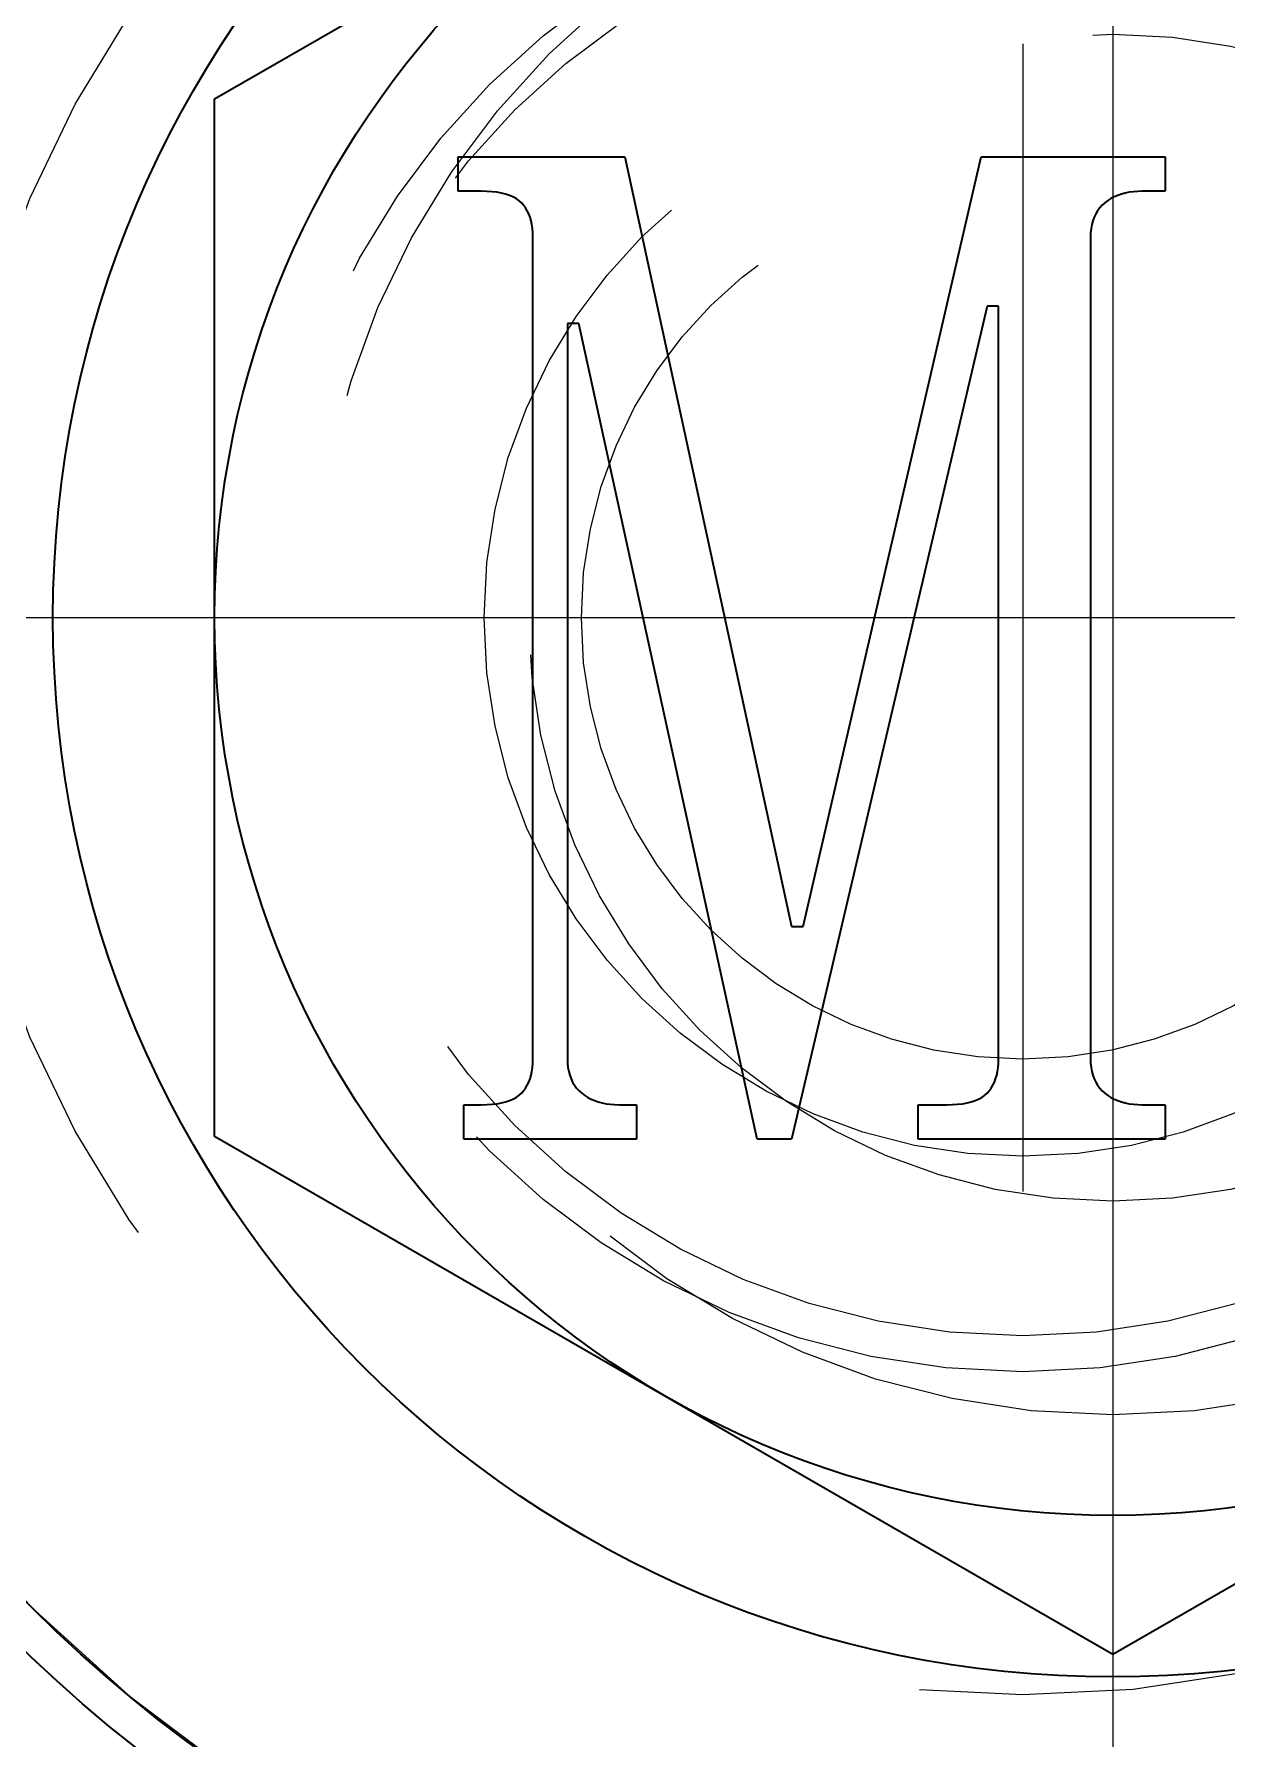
# Model space of a CAD drawing. Header units: millimetres. Extents: x 7914 to 16415, y -883 to 305.
# Drawn here: x 8306.22 to 8312.86, y -72.19 to -62.69 of the extents above; entities that cross this region are included whole.
import ezdxf

# ---------------------------------------------------------------- set-up
doc = ezdxf.new("R2010")
doc.units = ezdxf.units.MM
for name, pattern in [('CENTER-HOKUTO', [23, 20, -1, 1, -1]), ('DASHSPACE', [30, 12, -18]), ('HIDDEN-HOKUTO', [3.8, 2.5, -1.3])]:
    doc.linetypes.add(name, pattern=pattern)
doc.layers.add('AM_7', color=2, linetype='CENTER-HOKUTO', lineweight=30)
doc.layers.add('AM_HID', color=1, linetype='HIDDEN-HOKUTO', lineweight=25)

msp = doc.modelspace()

# ---------------------------------------------------------------- linework, layer by layer
at = {"color": 7, "lineweight": 35, "ltscale": 0.144319}
for p, q in [((8307.2233, -63.0544), (8312.2233, -60.1691)), ((8312.2233, -71.7191), (8307.2233, -68.8339)), ((8317.2233, -68.8339), (8312.2233, -71.7191))]:
    msp.add_line(p, q, dxfattribs=at)
at = {"color": 7, "lineweight": 35, "ltscale": 0.072243}
for p, q in [((8307.2233, -65.9441), (8307.2233, -63.0544)), ((8307.2233, -68.8339), (8307.2233, -65.9441))]:
    msp.add_line(p, q, dxfattribs=at)
at = {"color": 7, "lineweight": 35, "ltscale": 0.0048}
for p, q in [((8308.5792, -63.5688), (8308.5792, -63.3768)), ((8312.5152, -63.3768), (8312.5152, -63.5688)), ((8308.6112, -68.8489), (8308.6112, -68.6568)), ((8309.5712, -68.6568), (8309.5712, -68.8489)), ((8311.1392, -68.8489), (8311.1392, -68.6568)), ((8312.5152, -68.6568), (8312.5152, -68.8489))]:
    msp.add_line(p, q, dxfattribs=at)
at = {"color": 7, "lineweight": 35, "ltscale": 0.023199}
msp.add_line((8308.5792, -63.3768), (8309.5072, -63.3768), dxfattribs=at)
at = {"color": 7, "lineweight": 35, "ltscale": 0.109682}
msp.add_line((8309.5072, -63.3768), (8310.4352, -67.6648), dxfattribs=at)
at = {"color": 7, "lineweight": 35, "ltscale": 0.110031}
msp.add_line((8310.4992, -67.6648), (8311.4912, -63.3768), dxfattribs=at)
at = {"color": 7, "lineweight": 35, "ltscale": 0.0256}
msp.add_line((8311.4912, -63.3768), (8312.5152, -63.3768), dxfattribs=at)
at = {"color": 7, "lineweight": 35, "ltscale": 0.003199}
for p, q in [((8308.7072, -63.5688), (8308.5792, -63.5688)), ((8312.3872, -68.6568), (8312.5152, -68.6568))]:
    msp.add_line(p, q, dxfattribs=at)
at = {"color": 7, "lineweight": 35, "ltscale": 0.000776838}
msp.add_line((8308.7383, -63.5695), (8308.7072, -63.5688), dxfattribs=at)
at = {"color": 7, "lineweight": 35, "ltscale": 0.000728719}
msp.add_line((8308.7673, -63.5714), (8308.7383, -63.5695), dxfattribs=at)
at = {"color": 7, "lineweight": 35, "ltscale": 0.000685152}
msp.add_line((8308.7946, -63.5746), (8308.7673, -63.5714), dxfattribs=at)
at = {"color": 7, "lineweight": 35, "ltscale": 0.000641592}
msp.add_line((8308.8198, -63.5791), (8308.7946, -63.5746), dxfattribs=at)
at = {"color": 7, "lineweight": 35, "ltscale": 0.000601197}
for p, q in [((8308.8432, -63.5849), (8308.8198, -63.5791)), ((8308.8199, -68.6466), (8308.8432, -68.6409))]:
    msp.add_line(p, q, dxfattribs=at)
at = {"color": 7, "lineweight": 35, "ltscale": 0.000565285}
msp.add_line((8308.8647, -63.5919), (8308.8432, -63.5849), dxfattribs=at)
at = {"color": 7, "lineweight": 35, "ltscale": 0.000529848}
msp.add_line((8308.8842, -63.6002), (8308.8647, -63.5919), dxfattribs=at)
at = {"color": 7, "lineweight": 35, "ltscale": 0.000501179}
msp.add_line((8308.9018, -63.6098), (8308.8842, -63.6002), dxfattribs=at)
at = {"color": 7, "lineweight": 35, "ltscale": 0.000477895}
msp.add_line((8308.9175, -63.6207), (8308.9018, -63.6098), dxfattribs=at)
at = {"color": 7, "lineweight": 35, "ltscale": 0.00045891}
for p, q in [((8308.9312, -63.6329), (8308.9175, -63.6207)), ((8308.9175, -68.605), (8308.9312, -68.5929)), ((8311.5095, -68.605), (8311.5232, -68.5929))]:
    msp.add_line(p, q, dxfattribs=at)
at = {"color": 7, "lineweight": 35, "ltscale": 0.000511798}
msp.add_line((8312.1957, -63.6207), (8312.1792, -63.6329), dxfattribs=at)
at = {"color": 7, "lineweight": 35, "ltscale": 0.000514181}
msp.add_line((8312.2131, -63.6098), (8312.1957, -63.6207), dxfattribs=at)
at = {"color": 7, "lineweight": 35, "ltscale": 0.000518689}
for p, q in [((8312.2315, -63.6002), (8312.2131, -63.6098)), ((8312.2131, -68.6159), (8312.2315, -68.6255))]:
    msp.add_line(p, q, dxfattribs=at)
at = {"color": 7, "lineweight": 35, "ltscale": 0.000527041}
msp.add_line((8312.2509, -63.5919), (8312.2315, -63.6002), dxfattribs=at)
at = {"color": 7, "lineweight": 35, "ltscale": 0.000537814}
msp.add_line((8312.2712, -63.5849), (8312.2509, -63.5919), dxfattribs=at)
at = {"color": 7, "lineweight": 35, "ltscale": 0.000550972}
msp.add_line((8312.2925, -63.5791), (8312.2712, -63.5849), dxfattribs=at)
at = {"color": 7, "lineweight": 35, "ltscale": 0.00056663}
msp.add_line((8312.3147, -63.5746), (8312.2925, -63.5791), dxfattribs=at)
at = {"color": 7, "lineweight": 35, "ltscale": 0.000585238}
msp.add_line((8312.3379, -63.5714), (8312.3147, -63.5746), dxfattribs=at)
at = {"color": 7, "lineweight": 35, "ltscale": 0.000606218}
msp.add_line((8312.3621, -63.5695), (8312.3379, -63.5714), dxfattribs=at)
at = {"color": 7, "lineweight": 35, "ltscale": 0.000628866}
msp.add_line((8312.3872, -63.5688), (8312.3621, -63.5695), dxfattribs=at)
at = {"color": 7, "lineweight": 35, "ltscale": 0.0032}
msp.add_line((8312.5152, -63.5688), (8312.3872, -63.5688), dxfattribs=at)
at = {"color": 7, "lineweight": 35, "ltscale": 0.000452651}
msp.add_line((8308.9434, -63.6463), (8308.9312, -63.6329), dxfattribs=at)
at = {"color": 7, "lineweight": 35, "ltscale": 0.000458233}
msp.add_line((8308.9543, -63.661), (8308.9434, -63.6463), dxfattribs=at)
at = {"color": 7, "lineweight": 35, "ltscale": 0.000465409}
msp.add_line((8308.9638, -63.677), (8308.9543, -63.661), dxfattribs=at)
at = {"color": 7, "lineweight": 35, "ltscale": 0.00047943}
msp.add_line((8308.9722, -63.6943), (8308.9638, -63.677), dxfattribs=at)
at = {"color": 7, "lineweight": 35, "ltscale": 0.000496219}
for p, q in [((8308.9792, -63.7128), (8308.9722, -63.6943)), ((8311.5642, -68.5314), (8311.5712, -68.5128))]:
    msp.add_line(p, q, dxfattribs=at)
at = {"color": 7, "lineweight": 35, "ltscale": 0.000517915}
msp.add_line((8308.985, -63.7327), (8308.9792, -63.7128), dxfattribs=at)
at = {"color": 7, "lineweight": 35, "ltscale": 0.00052928}
msp.add_line((8312.1192, -63.7128), (8312.112, -63.7327), dxfattribs=at)
at = {"color": 7, "lineweight": 35, "ltscale": 0.000513276}
for p, q in [((8312.128, -63.6943), (8312.1192, -63.7128)), ((8309.2072, -68.5128), (8309.216, -68.5314)), ((8312.1192, -68.5128), (8312.128, -68.5314))]:
    msp.add_line(p, q, dxfattribs=at)
at = {"color": 7, "lineweight": 35, "ltscale": 0.000504139}
msp.add_line((8312.1384, -63.677), (8312.128, -63.6943), dxfattribs=at)
at = {"color": 7, "lineweight": 35, "ltscale": 0.000499115}
msp.add_line((8312.1504, -63.661), (8312.1384, -63.677), dxfattribs=at)
at = {"color": 7, "lineweight": 35, "ltscale": 0.000501057}
msp.add_line((8312.164, -63.6463), (8312.1504, -63.661), dxfattribs=at)
at = {"color": 7, "lineweight": 35, "ltscale": 0.00050757}
msp.add_line((8312.1792, -63.6329), (8312.164, -63.6463), dxfattribs=at)
at = {"color": 7, "lineweight": 35, "ltscale": 0.000538673}
msp.add_line((8308.9894, -63.7538), (8308.985, -63.7327), dxfattribs=at)
at = {"color": 7, "lineweight": 35, "ltscale": 0.000566562}
msp.add_line((8308.9927, -63.7762), (8308.9894, -63.7538), dxfattribs=at)
at = {"color": 7, "lineweight": 35, "ltscale": 0.000593928}
for p, q in [((8308.9945, -63.7999), (8308.9927, -63.7762)), ((8311.5847, -68.4495), (8311.5866, -68.4258))]:
    msp.add_line(p, q, dxfattribs=at)
at = {"color": 7, "lineweight": 35, "ltscale": 0.000623527}
msp.add_line((8308.9952, -63.8248), (8308.9945, -63.7999), dxfattribs=at)
at = {"color": 7, "lineweight": 35, "ltscale": 0.000623662}
msp.add_line((8312.1, -63.7999), (8312.0992, -63.8248), dxfattribs=at)
at = {"color": 7, "lineweight": 35, "ltscale": 0.000595101}
msp.add_line((8312.1024, -63.7762), (8312.1, -63.7999), dxfattribs=at)
at = {"color": 7, "lineweight": 35, "ltscale": 0.000569598}
msp.add_line((8312.1064, -63.7538), (8312.1024, -63.7762), dxfattribs=at)
at = {"color": 7, "lineweight": 35, "ltscale": 0.000545171}
msp.add_line((8312.112, -63.7327), (8312.1064, -63.7538), dxfattribs=at)
at = {"color": 7, "lineweight": 35, "ltscale": 0.1144}
for p, q in [((8308.9952, -68.4009), (8308.9952, -63.8248)), ((8312.0992, -63.8248), (8312.0992, -68.4009))]:
    msp.add_line(p, q, dxfattribs=at)
at = {"color": 7, "lineweight": 35, "ltscale": 0.119146}
msp.add_line((8311.5232, -64.2088), (8310.4352, -68.8489), dxfattribs=at)
at = {"color": 7, "lineweight": 35, "ltscale": 0.001601}
msp.add_line((8311.5872, -64.2088), (8311.5232, -64.2088), dxfattribs=at)
at = {"color": 7, "lineweight": 35, "ltscale": 0.1048}
msp.add_line((8311.5872, -68.4009), (8311.5872, -64.2088), dxfattribs=at)
at = {"color": 7, "lineweight": 35, "ltscale": 0.001599}
for p, q in [((8309.2512, -64.3048), (8309.1872, -64.3048)), ((8310.4352, -67.6648), (8310.4992, -67.6648))]:
    msp.add_line(p, q, dxfattribs=at)
at = {"color": 7, "lineweight": 35, "ltscale": 0.102401}
msp.add_line((8309.1872, -64.3048), (8309.1872, -68.4009), dxfattribs=at)
at = {"color": 7, "lineweight": 35, "ltscale": 0.116276}
msp.add_line((8310.2432, -68.8489), (8309.2512, -64.3048), dxfattribs=at)
at = {"color": 7, "lineweight": 35, "ltscale": 0.000564188}
msp.add_line((8308.9894, -68.4718), (8308.9927, -68.4495), dxfattribs=at)
at = {"color": 7, "lineweight": 35, "ltscale": 0.000593989}
msp.add_line((8308.9927, -68.4495), (8308.9946, -68.4258), dxfattribs=at)
at = {"color": 7, "lineweight": 35, "ltscale": 0.000624271}
msp.add_line((8308.9946, -68.4258), (8308.9952, -68.4009), dxfattribs=at)
at = {"color": 7, "lineweight": 35, "ltscale": 0.0006244}
msp.add_line((8309.1872, -68.4009), (8309.188, -68.4258), dxfattribs=at)
at = {"color": 7, "lineweight": 35, "ltscale": 0.000595024}
for p, q in [((8309.188, -68.4258), (8309.1904, -68.4495)), ((8312.1, -68.4258), (8312.1024, -68.4495))]:
    msp.add_line(p, q, dxfattribs=at)
at = {"color": 7, "lineweight": 35, "ltscale": 0.000567344}
for p, q in [((8309.1904, -68.4495), (8309.1944, -68.4718)), ((8312.1024, -68.4495), (8312.1064, -68.4718))]:
    msp.add_line(p, q, dxfattribs=at)
at = {"color": 7, "lineweight": 35, "ltscale": 0.00056408}
msp.add_line((8311.5815, -68.4718), (8311.5847, -68.4495), dxfattribs=at)
at = {"color": 7, "lineweight": 35, "ltscale": 0.00062431}
msp.add_line((8311.5866, -68.4258), (8311.5872, -68.4009), dxfattribs=at)
at = {"color": 7, "lineweight": 35, "ltscale": 0.00062445}
msp.add_line((8312.0992, -68.4009), (8312.1, -68.4258), dxfattribs=at)
at = {"color": 7, "lineweight": 35, "ltscale": 0.000465671}
msp.add_line((8308.9543, -68.5647), (8308.9638, -68.5487), dxfattribs=at)
at = {"color": 7, "lineweight": 35, "ltscale": 0.000480449}
msp.add_line((8308.9638, -68.5487), (8308.9722, -68.5314), dxfattribs=at)
at = {"color": 7, "lineweight": 35, "ltscale": 0.000495948}
msp.add_line((8308.9722, -68.5314), (8308.9792, -68.5128), dxfattribs=at)
at = {"color": 7, "lineweight": 35, "ltscale": 0.000515717}
msp.add_line((8308.9792, -68.5128), (8308.985, -68.493), dxfattribs=at)
at = {"color": 7, "lineweight": 35, "ltscale": 0.00054107}
msp.add_line((8308.985, -68.493), (8308.9894, -68.4718), dxfattribs=at)
at = {"color": 7, "lineweight": 35, "ltscale": 0.000547774}
msp.add_line((8309.1944, -68.4718), (8309.2, -68.493), dxfattribs=at)
at = {"color": 7, "lineweight": 35, "ltscale": 0.000526869}
for p, q in [((8309.2, -68.493), (8309.2072, -68.5128)), ((8312.112, -68.493), (8312.1192, -68.5128))]:
    msp.add_line(p, q, dxfattribs=at)
at = {"color": 7, "lineweight": 35, "ltscale": 0.0005044}
msp.add_line((8309.216, -68.5314), (8309.2264, -68.5487), dxfattribs=at)
at = {"color": 7, "lineweight": 35, "ltscale": 0.000500183}
for p, q in [((8309.2264, -68.5487), (8309.2384, -68.5647)), ((8312.1384, -68.5487), (8312.1504, -68.5647))]:
    msp.add_line(p, q, dxfattribs=at)
at = {"color": 7, "lineweight": 35, "ltscale": 0.000466063}
msp.add_line((8311.5463, -68.5647), (8311.5559, -68.5487), dxfattribs=at)
at = {"color": 7, "lineweight": 35, "ltscale": 0.000480118}
msp.add_line((8311.5559, -68.5487), (8311.5642, -68.5314), dxfattribs=at)
at = {"color": 7, "lineweight": 35, "ltscale": 0.000515504}
msp.add_line((8311.5712, -68.5128), (8311.577, -68.493), dxfattribs=at)
at = {"color": 7, "lineweight": 35, "ltscale": 0.000541386}
msp.add_line((8311.577, -68.493), (8311.5815, -68.4718), dxfattribs=at)
at = {"color": 7, "lineweight": 35, "ltscale": 0.000547578}
msp.add_line((8312.1064, -68.4718), (8312.112, -68.493), dxfattribs=at)
at = {"color": 7, "lineweight": 35, "ltscale": 0.000504793}
msp.add_line((8312.128, -68.5314), (8312.1384, -68.5487), dxfattribs=at)
at = {"color": 7, "lineweight": 35, "ltscale": 0.00072938}
msp.add_line((8308.7383, -68.6562), (8308.7674, -68.6543), dxfattribs=at)
at = {"color": 7, "lineweight": 35, "ltscale": 0.000684573}
for p, q in [((8308.7674, -68.6543), (8308.7946, -68.651)), ((8311.3594, -68.6543), (8311.3865, -68.651))]:
    msp.add_line(p, q, dxfattribs=at)
at = {"color": 7, "lineweight": 35, "ltscale": 0.000642079}
for p, q in [((8308.7946, -68.651), (8308.8199, -68.6466)), ((8311.3865, -68.651), (8311.4118, -68.6466))]:
    msp.add_line(p, q, dxfattribs=at)
at = {"color": 7, "lineweight": 35, "ltscale": 0.000565047}
msp.add_line((8308.8432, -68.6409), (8308.8647, -68.6338), dxfattribs=at)
at = {"color": 7, "lineweight": 35, "ltscale": 0.000529746}
for p, q in [((8308.8647, -68.6338), (8308.8842, -68.6255)), ((8311.4567, -68.6338), (8311.4761, -68.6255))]:
    msp.add_line(p, q, dxfattribs=at)
at = {"color": 7, "lineweight": 35, "ltscale": 0.000501849}
for p, q in [((8308.8842, -68.6255), (8308.9018, -68.6159)), ((8311.4761, -68.6255), (8311.4938, -68.6159))]:
    msp.add_line(p, q, dxfattribs=at)
at = {"color": 7, "lineweight": 35, "ltscale": 0.000476398}
msp.add_line((8308.9018, -68.6159), (8308.9175, -68.605), dxfattribs=at)
at = {"color": 7, "lineweight": 35, "ltscale": 0.000454295}
msp.add_line((8308.9312, -68.5929), (8308.9434, -68.5794), dxfattribs=at)
at = {"color": 7, "lineweight": 35, "ltscale": 0.000457619}
for p, q in [((8308.9434, -68.5794), (8308.9543, -68.5647)), ((8311.5354, -68.5794), (8311.5463, -68.5647))]:
    msp.add_line(p, q, dxfattribs=at)
at = {"color": 7, "lineweight": 35, "ltscale": 0.000501014}
msp.add_line((8309.2384, -68.5647), (8309.252, -68.5794), dxfattribs=at)
at = {"color": 7, "lineweight": 35, "ltscale": 0.00050801}
msp.add_line((8309.252, -68.5794), (8309.2672, -68.5929), dxfattribs=at)
at = {"color": 7, "lineweight": 35, "ltscale": 0.000511184}
for p, q in [((8309.2672, -68.5929), (8309.2837, -68.605)), ((8312.1792, -68.5929), (8312.1957, -68.605))]:
    msp.add_line(p, q, dxfattribs=at)
at = {"color": 7, "lineweight": 35, "ltscale": 0.000514668}
msp.add_line((8309.2837, -68.605), (8309.3012, -68.6159), dxfattribs=at)
at = {"color": 7, "lineweight": 35, "ltscale": 0.000518013}
msp.add_line((8309.3012, -68.6159), (8309.3195, -68.6255), dxfattribs=at)
at = {"color": 7, "lineweight": 35, "ltscale": 0.000527644}
msp.add_line((8309.3195, -68.6255), (8309.3389, -68.6338), dxfattribs=at)
at = {"color": 7, "lineweight": 35, "ltscale": 0.000536843}
for p, q in [((8309.3389, -68.6338), (8309.3592, -68.6409)), ((8312.2509, -68.6338), (8312.2712, -68.6409))]:
    msp.add_line(p, q, dxfattribs=at)
at = {"color": 7, "lineweight": 35, "ltscale": 0.000551709}
for p, q in [((8309.3592, -68.6409), (8309.3805, -68.6466)), ((8312.2712, -68.6409), (8312.2925, -68.6466))]:
    msp.add_line(p, q, dxfattribs=at)
at = {"color": 7, "lineweight": 35, "ltscale": 0.00056633}
for p, q in [((8309.3805, -68.6466), (8309.4027, -68.651)), ((8312.2925, -68.6466), (8312.3147, -68.651))]:
    msp.add_line(p, q, dxfattribs=at)
at = {"color": 7, "lineweight": 35, "ltscale": 0.000586958}
msp.add_line((8309.4027, -68.651), (8309.426, -68.6543), dxfattribs=at)
at = {"color": 7, "lineweight": 35, "ltscale": 0.000604575}
msp.add_line((8309.426, -68.6543), (8309.4501, -68.6562), dxfattribs=at)
at = {"color": 7, "lineweight": 35, "ltscale": 0.000728618}
msp.add_line((8311.3303, -68.6562), (8311.3594, -68.6543), dxfattribs=at)
at = {"color": 7, "lineweight": 35, "ltscale": 0.000602679}
msp.add_line((8311.4118, -68.6466), (8311.4352, -68.6409), dxfattribs=at)
at = {"color": 7, "lineweight": 35, "ltscale": 0.000563597}
msp.add_line((8311.4352, -68.6409), (8311.4567, -68.6338), dxfattribs=at)
at = {"color": 7, "lineweight": 35, "ltscale": 0.000477024}
msp.add_line((8311.4938, -68.6159), (8311.5095, -68.605), dxfattribs=at)
at = {"color": 7, "lineweight": 35, "ltscale": 0.000453784}
msp.add_line((8311.5232, -68.5929), (8311.5354, -68.5794), dxfattribs=at)
at = {"color": 7, "lineweight": 35, "ltscale": 0.000500496}
msp.add_line((8312.1504, -68.5647), (8312.164, -68.5794), dxfattribs=at)
at = {"color": 7, "lineweight": 35, "ltscale": 0.000508581}
msp.add_line((8312.164, -68.5794), (8312.1792, -68.5929), dxfattribs=at)
at = {"color": 7, "lineweight": 35, "ltscale": 0.000513372}
msp.add_line((8312.1957, -68.605), (8312.2131, -68.6159), dxfattribs=at)
at = {"color": 7, "lineweight": 35, "ltscale": 0.000528344}
msp.add_line((8312.2315, -68.6255), (8312.2509, -68.6338), dxfattribs=at)
at = {"color": 7, "lineweight": 35, "ltscale": 0.000585447}
msp.add_line((8312.3147, -68.651), (8312.3379, -68.6543), dxfattribs=at)
at = {"color": 7, "lineweight": 35, "ltscale": 0.000606097}
msp.add_line((8312.3379, -68.6543), (8312.3621, -68.6562), dxfattribs=at)
at = {"color": 7, "lineweight": 35, "ltscale": 0.0024}
for p, q in [((8308.6112, -68.6568), (8308.7072, -68.6568)), ((8309.4752, -68.6568), (8309.5712, -68.6568))]:
    msp.add_line(p, q, dxfattribs=at)
at = {"color": 7, "lineweight": 35, "ltscale": 0.000776091}
msp.add_line((8308.7072, -68.6568), (8308.7383, -68.6562), dxfattribs=at)
at = {"color": 7, "lineweight": 35, "ltscale": 0.000628886}
for p, q in [((8309.4501, -68.6562), (8309.4752, -68.6568)), ((8312.3621, -68.6562), (8312.3872, -68.6568))]:
    msp.add_line(p, q, dxfattribs=at)
at = {"color": 7, "lineweight": 35, "ltscale": 0.003999}
msp.add_line((8311.1392, -68.6568), (8311.2992, -68.6568), dxfattribs=at)
at = {"color": 7, "lineweight": 35, "ltscale": 0.000776854}
msp.add_line((8311.2992, -68.6568), (8311.3303, -68.6562), dxfattribs=at)
at = {"color": 7, "lineweight": 35, "ltscale": 0.024001}
msp.add_line((8309.5712, -68.8489), (8308.6112, -68.8489), dxfattribs=at)
at = {"color": 7, "lineweight": 35, "ltscale": 0.004801}
msp.add_line((8310.4352, -68.8489), (8310.2432, -68.8489), dxfattribs=at)
at = {"color": 7, "lineweight": 35, "ltscale": 0.034399}
msp.add_line((8312.5152, -68.8489), (8311.1392, -68.8489), dxfattribs=at)
at = {"color": 7, "lineweight": 35}
for centre, radius in [((8311.7233, -65.9441), 8), ((8311.7233, -65.9441), 7.8), ((8312.2233, -65.9441), 5.9), ((8312.2233, -65.9441), 5)]:
    msp.add_circle(centre, radius, dxfattribs=at)
at = {"color": 7, "linetype": 'DASHSPACE', "lineweight": 13}
msp.add_circle((8311.7233, -65.9441), 3, dxfattribs=at)
at = {"layer": 'AM_7', "color": 2, "lineweight": 13}
for p, q in [((8312.2233, -58.2742), (8312.2233, -73.6141)), ((8311.7233, -62.7481), (8311.7233, -69.1402)), ((8319.8933, -65.9441), (8304.5533, -65.9441)), ((8314.9193, -65.9441), (8308.5272, -65.9441))]:
    msp.add_line(p, q, dxfattribs=at)
at = {"layer": 'AM_HID', "color": 1, "lineweight": 13, "ltscale": 4}
for centre, radius in [((8311.7233, -65.9441), 7.8), ((8311.7233, -65.9441), 6), ((8312.2233, -65.9441), 4.44), ((8311.7233, -65.9441), 4.2), ((8311.7233, -65.9441), 4.2), ((8311.7233, -65.9441), 4), ((8312.2233, -65.9441), 3.25), ((8311.7233, -65.9441), 2.4585)]:
    msp.add_circle(centre, radius, dxfattribs=at)

doc.saveas('drawing.dxf')
